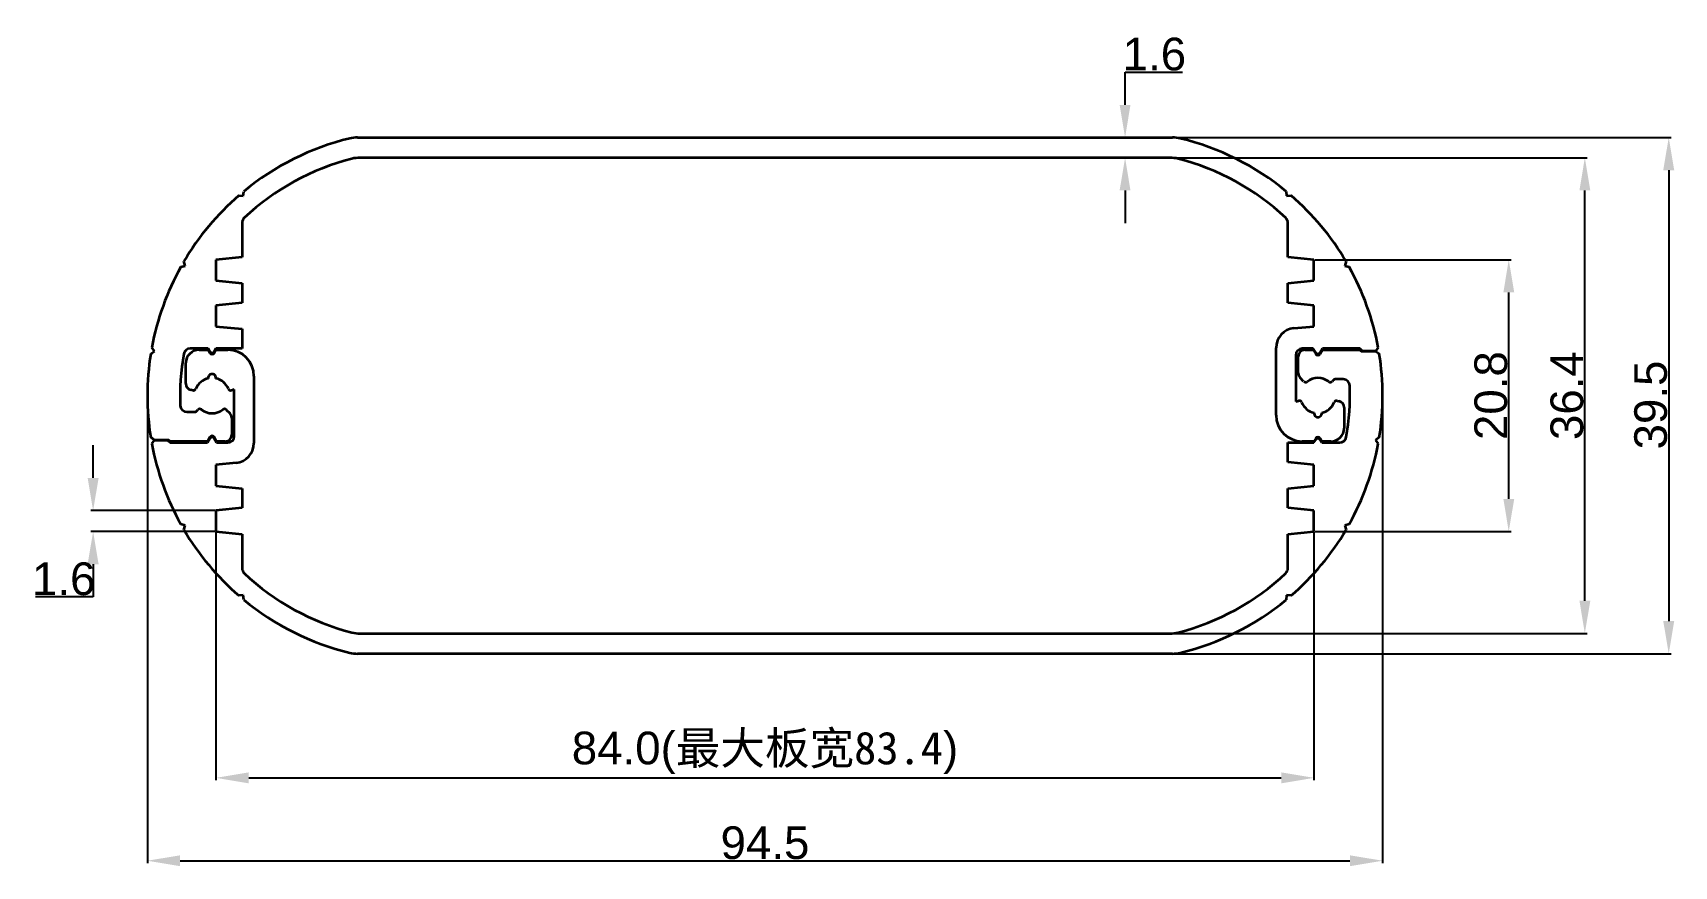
# Model space of a CAD drawing. Header units: inches. Extents: x -80 to 46, y -32 to 32.
import ezdxf

# ---------------------------------------------------------------- set-up
doc = ezdxf.new("R2010")
doc.units = ezdxf.units.IN
doc.header["$MEASUREMENT"] = 0
doc.layers.add('1', color=30, linetype='Continuous')
doc.layers.add('Visible (ISO)', color=7, linetype='Continuous', lineweight=35)
doc.styles.get("Standard").update_dxf_attribs({"font": 'arial.ttf'})
doc.dimstyles.get("Standard").update_dxf_attribs({"dimtxt": 2.5, "dimasz": 2.5, "dimexe": 0.18, "dimexo": 0.0625, "dimgap": 0.09, "dimtad": 1, "dimtoh": 1, "dimdec": 1, "dimzin": 0, "dimdsep": 46, "dimtxsty": 'Standard', "dimcen": 0.09, "dimadec": 0, "dimazin": 0, "dimtfac": 1, "dimtdec": 1, "dimtofl": 0, "dimtmove": 0, "dimatfit": 3, "dimfxl": 1, "dimtolj": 1, "dimtzin": 0, "dimarcsym": 0})

# ---------------------------------------------------------------- blocks, each defined once
blk = doc.blocks.new('*D1')
at = {"color": 0, "lineweight": -2}
for p, q in [((-70.86, 4.09), (-70.86, -31.62)), ((23.64, 4.09), (23.64, -31.62)), ((-68.36, -31.44), (21.14, -31.44))]:
    blk.add_line(p, q, dxfattribs=at)
at = {"color": 0}
for points in [[(-68.36, -31.03), (-68.36, -31.86), (-70.86, -31.44)], [(21.14, -31.03), (21.14, -31.86), (23.64, -31.44)]]:
    blk.add_solid(points, dxfattribs=at)
at = {"layer": 'Defpoints', "color": 0}
for p in [(-70.86, 4.15), (23.64, 4.15), (23.64, -31.44)]:
    blk.add_point(p, dxfattribs=at)
at = {"color": 0, "insert": (-23.61, -30.08), "char_height": 2.5, "attachment_point": 5}
blk.add_mtext('\\A1;94.5', dxfattribs=at)
blk = doc.blocks.new('*D2')
at = {"color": 0, "lineweight": -2}
for p, q in [((5.57, 23.9), (45.71, 23.9)), ((45.53, 21.4), (45.53, -13.1)), ((4.19, -15.6), (45.71, -15.6))]:
    blk.add_line(p, q, dxfattribs=at)
at = {"color": 0}
for points in [[(45.11, 21.4), (45.95, 21.4), (45.53, 23.9)], [(45.11, -13.1), (45.95, -13.1), (45.53, -15.6)]]:
    blk.add_solid(points, dxfattribs=at)
at = {"layer": 'Defpoints', "color": 0}
for p in [(5.51, 23.9), (4.12, -15.6), (45.53, -15.6)]:
    blk.add_point(p, dxfattribs=at)
at = {"color": 0, "insert": (44.16, 3.43), "char_height": 2.5, "attachment_point": 5, "rotation": 90}
blk.add_mtext('\\A1;39.5', dxfattribs=at)
blk = doc.blocks.new('*D3')
at = {"color": 0, "lineweight": -2}
for p, q in [((-75.01, -2.15), (-75.01, 0.35)), ((-65.67, -4.65), (-75.19, -4.65)), ((-65.67, -6.25), (-75.19, -6.25)), ((-75.01, -8.75), (-75.01, -11.25)), ((-75.01, -11.25), (-79.41, -11.25))]:
    blk.add_line(p, q, dxfattribs=at)
at = {"color": 0}
for points in [[(-75.43, -2.15), (-74.59, -2.15), (-75.01, -4.65)], [(-75.43, -8.75), (-74.59, -8.75), (-75.01, -6.25)]]:
    blk.add_solid(points, dxfattribs=at)
at = {"layer": 'Defpoints', "color": 0}
for p in [(-65.61, -4.65), (-75.01, -6.25), (-65.61, -6.25)]:
    blk.add_point(p, dxfattribs=at)
at = {"color": 0, "insert": (-77.26, -9.88), "char_height": 2.5, "attachment_point": 5}
blk.add_mtext('\\A1;1.6', dxfattribs=at)
blk = doc.blocks.new('*D4')
at = {"color": 0, "lineweight": -2}
for p, q in [((3.94, 26.4), (3.94, 28.9)), ((3.94, 28.9), (8.34, 28.9)), ((3.87, 23.9), (3.76, 23.9)), ((3.87, 22.35), (3.76, 22.35)), ((3.94, 19.85), (3.94, 17.35))]:
    blk.add_line(p, q, dxfattribs=at)
at = {"color": 0}
for points in [[(3.52, 26.4), (4.35, 26.4), (3.94, 23.9)], [(3.52, 19.85), (4.35, 19.85), (3.94, 22.35)]]:
    blk.add_solid(points, dxfattribs=at)
at = {"layer": 'Defpoints', "color": 0}
for p in [(3.94, 23.9), (3.94, 23.9), (3.94, 22.35)]:
    blk.add_point(p, dxfattribs=at)
at = {"color": 0, "insert": (6.18, 30.27), "char_height": 2.5, "attachment_point": 5}
blk.add_mtext('\\A1;1.6', dxfattribs=at)
blk = doc.blocks.new('*D5')
at = {"color": 0, "lineweight": -2}
for p, q in [((7.45, 22.35), (39.29, 22.35)), ((39.11, -11.55), (39.11, 19.85)), ((7.45, -14.05), (39.29, -14.05))]:
    blk.add_line(p, q, dxfattribs=at)
at = {"color": 0}
for points in [[(38.7, 19.85), (39.53, 19.85), (39.11, 22.35)], [(38.7, -11.55), (39.53, -11.55), (39.11, -14.05)]]:
    blk.add_solid(points, dxfattribs=at)
at = {"layer": 'Defpoints', "color": 0}
for p in [(7.39, 22.35), (39.11, 22.35), (7.39, -14.05)]:
    blk.add_point(p, dxfattribs=at)
at = {"color": 0, "insert": (37.75, 4.15), "char_height": 2.5, "attachment_point": 5, "rotation": 90}
blk.add_mtext('\\A1;36.4', dxfattribs=at)
blk = doc.blocks.new('*D6')
at = {"color": 0, "lineweight": -2}
for p, q in [((18.45, 14.55), (33.47, 14.55)), ((33.29, -3.75), (33.29, 12.05)), ((18.45, -6.25), (33.47, -6.25))]:
    blk.add_line(p, q, dxfattribs=at)
at = {"color": 0}
for points in [[(32.88, 12.05), (33.71, 12.05), (33.29, 14.55)], [(32.88, -3.75), (33.71, -3.75), (33.29, -6.25)]]:
    blk.add_solid(points, dxfattribs=at)
at = {"layer": 'Defpoints', "color": 0}
for p in [(18.39, 14.55), (33.29, 14.55), (18.39, -6.25)]:
    blk.add_point(p, dxfattribs=at)
at = {"color": 0, "insert": (31.93, 4.15), "char_height": 2.5, "attachment_point": 5, "rotation": 90}
blk.add_mtext('\\A1;20.8', dxfattribs=at)
blk = doc.blocks.new('*D7')
at = {"layer": '1', "color": 0, "lineweight": -2}
for p, q in [((-65.61, -6.31), (-65.61, -25.28)), ((18.39, -6.31), (18.39, -25.28)), ((-63.11, -25.1), (15.89, -25.1))]:
    blk.add_line(p, q, dxfattribs=at)
at = {"layer": '1', "color": 0}
for points in [[(-63.11, -24.68), (-63.11, -25.52), (-65.61, -25.1)], [(15.89, -24.68), (15.89, -25.52), (18.39, -25.1)]]:
    blk.add_solid(points, dxfattribs=at)
at = {"layer": 'Defpoints', "color": 0}
for p in [(-65.61, -6.25), (18.39, -6.25), (18.39, -25.1)]:
    blk.add_point(p, dxfattribs=at)
at = {"layer": '1', "color": 0, "insert": (-23.61, -23.19), "char_height": 2.5, "attachment_point": 5}
blk.add_mtext('\\A1;84.0({\\fSimSun|b0|i0|c134|p2;最大板宽83.4})', dxfattribs=at)

msp = doc.modelspace()

# ---------------------------------------------------------------- linework, layer by layer
at = {"layer": 'Visible (ISO)'}
for p, q in [((-54.79, 23.9), (7.57, 23.9)), ((7.39, 22.35), (-54.6, 22.35)), ((-63.87, 19.46), (-63.52, 19.43)), ((-63.52, 19.43), (-63.49, 19.78)), ((16.27, 19.78), (16.3, 19.43)), ((16.3, 19.43), (16.65, 19.46)), ((-63.61, 17.38), (-63.61, 14.75)), ((16.39, 14.75), (16.39, 17.38)), ((-68.31, 14), (-67.97, 14.09)), ((-67.97, 14.09), (-68.06, 14.43)), ((-63.61, 14.75), (-65.61, 14.55)), ((-65.61, 14.55), (-65.61, 12.95)), ((18.39, 14.55), (16.39, 14.75)), ((18.39, 12.95), (18.39, 14.55)), ((20.84, 14.43), (20.75, 14.09)), ((20.75, 14.09), (21.09, 14)), ((-65.61, 12.95), (-63.61, 12.75)), ((-63.61, 12.75), (-63.61, 11.25)), ((16.39, 12.75), (18.39, 12.95)), ((16.39, 11.25), (16.39, 12.75)), ((-63.61, 11.25), (-65.61, 11.05)), ((-65.61, 11.05), (-65.61, 9.45)), ((18.39, 11.05), (16.39, 11.25)), ((18.39, 9.45), (18.39, 11.05)), ((-65.61, 9.45), (-63.61, 9.25)), ((-63.61, 9.25), (-63.61, 7.75)), ((16.84, 9.3), (18.39, 9.45)), ((-70.6, 7.35), (-70.32, 7.55)), ((-70.32, 7.55), (-70.52, 7.84)), ((-66.21, 7.75), (-67.58, 7.75)), ((-66.91, 7.65), (-66.21, 7.65)), ((-66.08, 7.53), (-66.21, 7.75)), ((-66.21, 7.65), (-66.08, 7.43)), ((-65.61, 7.75), (-65.74, 7.53)), ((-65.74, 7.43), (-65.61, 7.65)), ((-63.61, 7.75), (-65.61, 7.75)), ((-65.61, 7.65), (-64.71, 7.65)), ((15.49, 2.65), (15.49, 7.81)), ((18.34, 7.75), (17.49, 7.75)), ((17.69, 7.65), (18.34, 7.65)), ((18.52, 7.45), (18.34, 7.75)), ((18.34, 7.65), (18.52, 7.35)), ((19.04, 7.75), (18.86, 7.45)), ((18.86, 7.35), (19.04, 7.65)), ((21.9, 7.75), (19.04, 7.75)), ((19.04, 7.65), (21.9, 7.65)), ((22.1, 7.55), (21.9, 7.75)), ((21.9, 7.65), (22, 7.55)), ((22, 7.55), (23.1, 7.55)), ((23.1, 7.55), (22.1, 7.55)), ((23.3, 7.84), (23.1, 7.55)), ((23.1, 7.55), (23.39, 7.35)), ((-67.91, 5.07), (-67.91, 6.65)), ((16.99, 7.25), (16.99, 3.7)), ((17.19, 5.86), (17.19, 7.15)), ((-62.71, 5.65), (-62.71, 0.5)), ((17.6, 5.24), (17.34, 5.51)), ((19.88, 5.35), (19.78, 5.24)), ((20.63, 5.4), (20.02, 5.4)), ((-67.39, 4.55), (-67.54, 4.59)), ((-64.21, 4.61), (-64.42, 4.55)), ((-64.21, 1.05), (-64.21, 4.61)), ((-67.84, 2.9), (-67.24, 2.9)), ((-67.1, 2.96), (-67, 3.07)), ((-64.82, 3.07), (-64.55, 2.8)), ((16.99, 3.7), (17.21, 3.76)), ((20.18, 3.76), (20.32, 3.72)), ((20.69, 3.23), (20.69, 1.65)), ((-64.41, 2.45), (-64.41, 1.15)), ((-70.32, 0.75), (-70.6, 0.96)), ((-70.52, 0.47), (-70.32, 0.75)), ((-70.32, 0.75), (-69.32, 0.75)), ((-69.22, 0.75), (-70.32, 0.75)), ((-69.32, 0.75), (-69.12, 0.55)), ((-69.12, 0.65), (-69.22, 0.75)), ((-66.26, 0.65), (-69.12, 0.65)), ((-69.12, 0.55), (-66.26, 0.55)), ((-66.08, 0.96), (-66.26, 0.65)), ((-66.26, 0.55), (-66.08, 0.86)), ((-65.56, 0.65), (-65.74, 0.96)), ((-65.74, 0.86), (-65.56, 0.55)), ((-64.91, 0.65), (-65.56, 0.65)), ((-65.56, 0.55), (-64.71, 0.55)), ((16.39, -0.95), (16.39, 0.55)), ((16.39, 0.55), (18.39, 0.55)), ((18.39, 0.65), (17.49, 0.65)), ((18.52, 0.87), (18.39, 0.65)), ((18.39, 0.55), (18.52, 0.77)), ((18.99, 0.65), (18.86, 0.87)), ((18.86, 0.77), (18.99, 0.55)), ((19.69, 0.65), (18.99, 0.65)), ((18.99, 0.55), (20.36, 0.55)), ((23.39, 0.96), (23.1, 0.75)), ((23.1, 0.75), (23.3, 0.47)), ((-64.06, -0.99), (-65.61, -1.15)), ((-65.61, -1.15), (-65.61, -2.75)), ((18.39, -1.15), (16.39, -0.95)), ((18.39, -2.75), (18.39, -1.15)), ((-65.61, -2.75), (-63.61, -2.95)), ((-63.61, -2.95), (-63.61, -4.45)), ((16.39, -2.95), (18.39, -2.75)), ((16.39, -4.45), (16.39, -2.95)), ((-63.61, -4.45), (-65.61, -4.65)), ((-65.61, -4.65), (-65.61, -6.25)), ((18.39, -4.65), (16.39, -4.45)), ((18.39, -6.25), (18.39, -4.65)), ((-67.97, -5.78), (-68.31, -5.69)), ((-68.06, -6.12), (-67.97, -5.78)), ((-65.61, -6.25), (-63.61, -6.45)), ((16.39, -6.45), (18.39, -6.25)), ((21.09, -5.69), (20.75, -5.78)), ((20.75, -5.78), (20.84, -6.12)), ((-63.61, -6.45), (-63.61, -9.07)), ((16.39, -9.07), (16.39, -6.45)), ((-63.52, -11.12), (-63.87, -11.15)), ((-63.49, -11.47), (-63.52, -11.12)), ((16.3, -11.12), (16.27, -11.47)), ((16.65, -11.15), (16.3, -11.12)), ((-54.6, -14.05), (7.39, -14.05)), ((7.57, -15.6), (-54.79, -15.6))]:
    msp.add_line(p, q, dxfattribs=at)
for centre, radius, start, end in [((-54.79, 21.4), 2.5, 90, 103.6316), ((7.57, 21.4), 2.5, 76.3684, 90), ((-50.61, 4.15), 20.25, 103.6316, 129.5091), ((3.39, 4.15), 20.25, 50.4909, 76.3684), ((-50.61, 4.15), 18.7, 104.2721, 133.3784), ((-54.6, 19.85), 2.5, 90, 104.2721), ((7.39, 19.85), 2.5, 75.7279, 90), ((3.39, 4.15), 18.7, 46.6216, 75.7279), ((-50.61, 4.15), 20.25, 130.9152, 149.5091), ((3.39, 4.15), 20.25, 30.4909, 49.0848), ((-63.11, 17.38), 0.5, 133.3784, 180), ((15.89, 17.38), 0.5, 0, 46.6216), ((-50.61, 4.15), 20.25, 150.9152, 169.5091), ((3.39, 4.15), 20.25, 10.4909, 29.0848), ((16.99, 7.81), 1.5, 95.7106, 180), ((-67.58, 7.25), 0.5, 90, 169.6471), ((-66.91, 6.65), 1, 90, 180), ((-65.91, 7.63), 0.2, 210, 330), ((-64.71, 5.65), 2, 0, 90), ((17.49, 7.25), 0.5, 90, 180), ((17.69, 7.15), 0.5, 90, 180), ((-50.61, 4.15), 20.25, 170.9152, 189.0848), ((-50.61, 4.15), 17.75, 169.6471, 182.4919), ((-65.91, 7.53), 0.2, 210, 330), ((18.69, 7.55), 0.2, 210, 330), ((18.69, 7.45), 0.2, 210, 330), ((3.39, 4.15), 20.25, 350.9152, 9.0848), ((-67.41, 5.07), 0.5, 180, 255), ((-65.91, 4.15), 1.35, 102.7587, 157.5863), ((-65.91, 5.5), 0.3, 353.6206, 186.3794), ((-65.91, 4.15), 1.35, 22.4137, 77.2413), ((17.69, 5.86), 0.5, 180, 225), ((17.75, 5.38), 0.2, 225, 307.5863), ((18.69, 4.15), 1.35, 52.4137, 127.5863), ((19.64, 5.38), 0.2, 232.4137, 315), ((20.02, 5.2), 0.2, 90, 135), ((20.63, 4.9), 0.5, 2.4919, 90), ((-67.34, 4.75), 0.2, 255, 337.5863), ((-64.48, 4.75), 0.2, 202.4137, 285), ((3.39, 4.15), 17.75, 349.6471, 2.4919), ((-67.84, 3.4), 0.5, 182.4919, 270), ((-67.24, 3.1), 0.2, 270, 315), ((-66.85, 2.93), 0.2, 52.4137, 135), ((-65.91, 4.15), 1.35, 232.4137, 307.5863), ((-64.96, 2.93), 0.2, 45, 127.5863), ((-64.91, 2.45), 0.5, 360, 45), ((17.49, 2.65), 2, 180, 270), ((17.26, 3.56), 0.2, 22.4137, 105), ((18.69, 4.15), 1.35, 202.4137, 257.2413), ((18.69, 2.8), 0.3, 173.6206, 6.3794), ((18.69, 4.15), 1.35, 282.7587, 337.5863), ((20.12, 3.56), 0.2, 75, 157.5863), ((20.19, 3.23), 0.5, 0, 75), ((19.69, 1.65), 1, 270, 0), ((-50.61, 4.15), 20.25, 190.4909, 209.0848), ((-65.91, 0.86), 0.2, 30, 150), ((-65.91, 0.76), 0.2, 30, 150), ((-64.91, 1.15), 0.5, 270, 0), ((-64.71, 1.05), 0.5, 270, 0), ((-64.21, 0.5), 1.5, 275.7106, 0), ((18.69, 0.77), 0.2, 30, 150), ((18.69, 0.67), 0.2, 30, 150), ((20.36, 1.05), 0.5, 270, 349.6471), ((3.39, 4.15), 20.25, 330.9152, 349.5091), ((-50.61, 4.15), 20.25, 210.4909, 229.0848), ((3.39, 4.15), 20.25, 310.9152, 329.5091), ((-63.11, -9.07), 0.5, 180, 226.6216), ((-50.61, 4.15), 18.7, 226.6216, 255.7279), ((3.39, 4.15), 18.7, 284.2721, 313.3784), ((15.89, -9.07), 0.5, 313.3784, 360), ((-50.61, 4.15), 20.25, 230.4909, 256.3684), ((3.39, 4.15), 20.25, 283.6316, 309.5091), ((-54.6, -11.55), 2.5, 255.7279, 270), ((7.39, -11.55), 2.5, 270, 284.2721), ((-54.79, -13.1), 2.5, 256.3684, 270), ((7.57, -13.1), 2.5, 270, 283.6316)]:
    msp.add_arc(centre, radius, start, end, dxfattribs=at)

# ---------------------------------------------------------------- dimensions: what is measured, and where the dimension line sits
for base, p1, p2, angle, picture, middle in [((3.93614223, 23.90402326), (3.93614223, 22.35402326), (3.93614223, 23.90402326), 270, '*D4', (6.18337279, 30.27045573)), ((39.11, 22.35), (7.39, -14.05), (7.39, 22.35), 90, '*D5', (37.75, 4.15)), ((33.29, 14.55), (18.39, -6.25), (18.39, 14.55), 90, '*D6', (31.93, 4.15)), ((-75.01, -6.25), (-65.61, -4.65), (-65.61, -6.25), 90, '*D3', (-77.26, -9.88))]:
    dim = msp.add_linear_dim(base=base, p1=p1, p2=p2, angle=angle, dimstyle='Standard')
    dim.commit()
    dim.dimension.update_dxf_attribs({"geometry": picture, "text_midpoint": middle})
dim = msp.add_linear_dim(base=(45.53, -15.6), p1=(5.51, 23.9), p2=(4.12, -15.6), angle=90, dimstyle='Standard')
dim.commit()
dim.dimension.update_dxf_attribs({"geometry": '*D2', "text_midpoint": (45.53, 3.43), "dimtype": 160})
dim = msp.add_linear_dim(base=(23.64, -31.44), p1=(-70.86, 4.15), p2=(23.64, 4.15), dimstyle='Standard')
dim.commit()
dim.dimension.update_dxf_attribs({"geometry": '*D1', "text_midpoint": (-23.61, -31.44), "dimtype": 160})
at = {"layer": '1'}
dim = msp.add_linear_dim(base=(18.39, -25.1), p1=(-65.61, -6.25), p2=(18.39, -6.25), text='<>({\\fSimSun|b0|i0|c134|p2;最大板宽83.4})', dimstyle='Standard', dxfattribs=at)
dim.commit()
dim.dimension.update_dxf_attribs({"geometry": '*D7', "text_midpoint": (-23.61, -23.19)})

doc.saveas('drawing.dxf')
